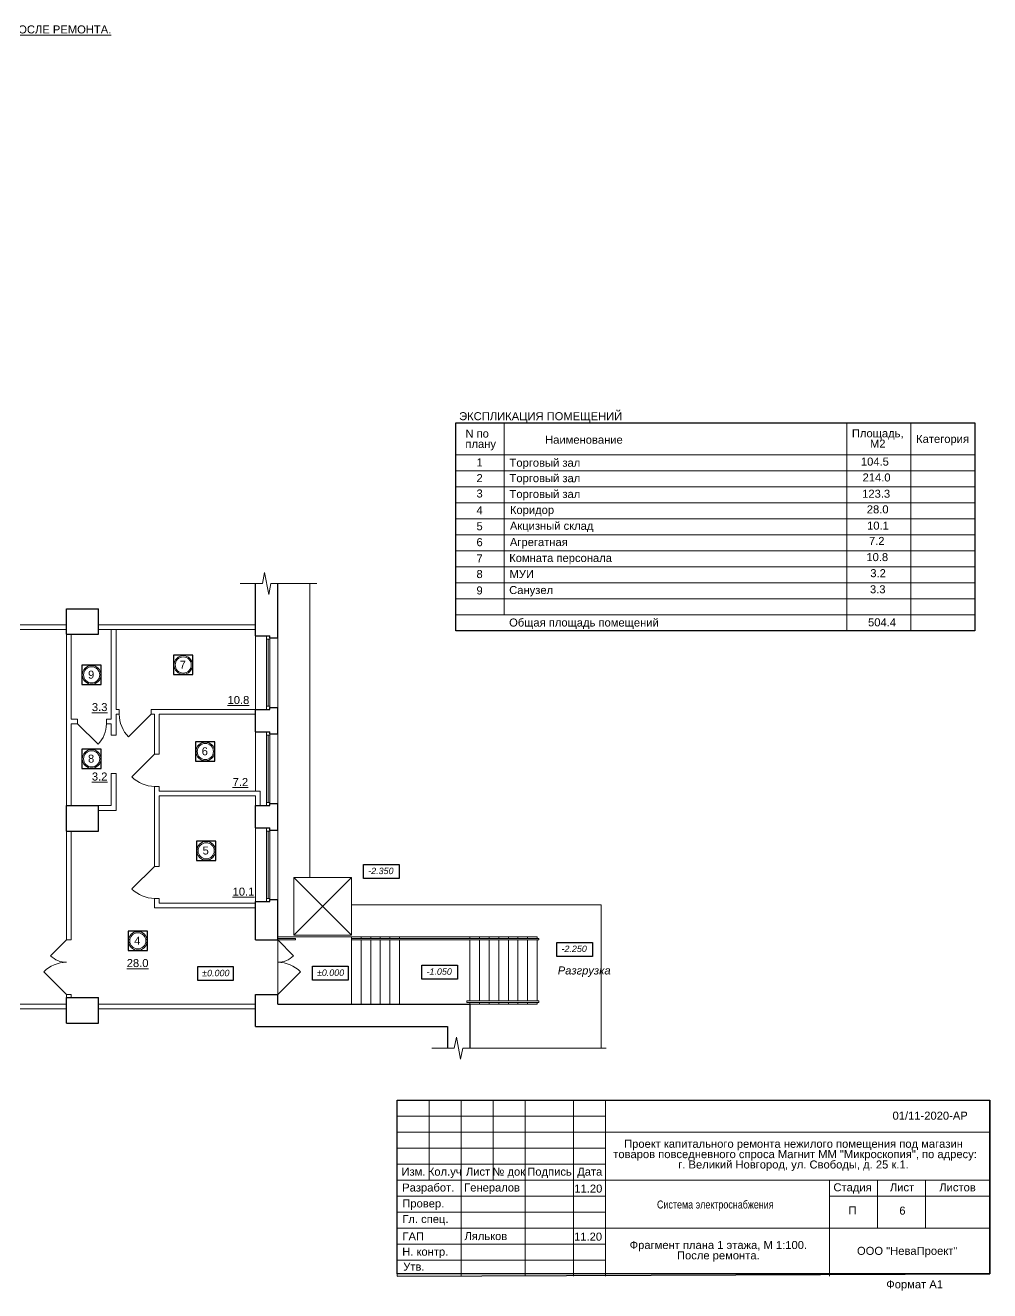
# Model space of a CAD drawing. Header units: metres. Extents: x 0 to 57.5, y 0 to 40.1.
# Drawn here: x 27.39 to 57.5, y 0.05 to 39.57 of the extents above; entities that cross this region are included whole.
import ezdxf
from ezdxf.enums import TextEntityAlignment as Align

# ---------------------------------------------------------------- set-up
doc = ezdxf.new("R2010")
doc.units = ezdxf.units.M
doc.header["$MEASUREMENT"] = 0
doc.layers.add('YOLO_STAMP', color=1, linetype='Continuous')
doc.layers.add('YOLO_TABLE', color=1, linetype='Continuous')
doc.styles.add('GOST 2.304', font='cs_gost2304.shx')
doc.styles.add('Style-Arial', font='arial.ttf')
doc.styles.add('Style-Arial IF', font='')
doc.styles.get('Style-Arial IF').set_extended_font_data('Arial', italic=True)

# ---------------------------------------------------------------- blocks, each defined once
blk = doc.blocks.new('*U231')
at = {"color": 7, "linetype": 'Continuous', "lineweight": 13}
for radius in [0.291, 0.252]:
    blk.add_circle((0, 0), radius, dxfattribs=at)
at = {"color": 7, "linetype": 'Continuous', "lineweight": 13, "style": 'Style-Arial'}
blk.add_text('4', height=0.25, dxfattribs=at).set_placement((-0.113, 0.133), align=Align.TOP_LEFT)
blk = doc.blocks.new('*U232')
at = {"color": 7, "linetype": 'Continuous', "lineweight": 13}
for radius in [0.291, 0.252]:
    blk.add_circle((0, 0), radius, dxfattribs=at)
at = {"color": 7, "linetype": 'Continuous', "lineweight": 13, "style": 'Style-Arial'}
blk.add_text('5', height=0.25, dxfattribs=at).set_placement((-0.113, 0.133), align=Align.TOP_LEFT)
blk = doc.blocks.new('*U234')
at = {"color": 7, "linetype": 'Continuous', "lineweight": 13}
for radius in [0.291, 0.252]:
    blk.add_circle((0, 0), radius, dxfattribs=at)
at = {"color": 7, "linetype": 'Continuous', "lineweight": 13, "style": 'Style-Arial'}
blk.add_text('7', height=0.25, dxfattribs=at).set_placement((-0.113, 0.133), align=Align.TOP_LEFT)
blk = doc.blocks.new('*U233')
at = {"color": 7, "linetype": 'Continuous', "lineweight": 13}
for radius in [0.291, 0.252]:
    blk.add_circle((0, 0), radius, dxfattribs=at)
at = {"color": 7, "linetype": 'Continuous', "lineweight": 13, "style": 'Style-Arial'}
blk.add_text('6', height=0.25, dxfattribs=at).set_placement((-0.113, 0.133), align=Align.TOP_LEFT)
blk = doc.blocks.new('*U235')
at = {"color": 7, "linetype": 'Continuous', "lineweight": 13}
for radius in [0.291, 0.252]:
    blk.add_circle((0, 0), radius, dxfattribs=at)
at = {"color": 7, "linetype": 'Continuous', "lineweight": 13, "style": 'Style-Arial'}
blk.add_text('8', height=0.25, dxfattribs=at).set_placement((-0.113, 0.133), align=Align.TOP_LEFT)
blk = doc.blocks.new('*U236')
at = {"color": 7, "linetype": 'Continuous', "lineweight": 13}
for radius in [0.291, 0.252]:
    blk.add_circle((0, 0), radius, dxfattribs=at)
at = {"color": 7, "linetype": 'Continuous', "lineweight": 13, "style": 'Style-Arial'}
blk.add_text('9', height=0.25, dxfattribs=at).set_placement((-0.113, 0.133), align=Align.TOP_LEFT)

msp = doc.modelspace()

# ---------------------------------------------------------------- linework, layer by layer
at = {"color": 7, "linetype": 'Continuous', "lineweight": 13}
for p, q in [((40.835, 27.157), (57.036, 27.157)), ((40.835, 27.157), (40.835, 20.657)), ((42.335, 27.157), (42.335, 21.157)), ((53.036, 27.157), (53.036, 20.657)), ((55.036, 27.157), (55.036, 20.657)), ((57.036, 27.157), (57.036, 20.657)), ((57.036, 27.157), (57.036, 20.657)), ((40.835, 26.157), (57.036, 26.157)), ((40.835, 21.157), (57.036, 21.157)), ((30.071, 17.901), (30.071, 20.701)), ((30.221, 18.201), (30.221, 20.701)), ((40.835, 20.657), (57.036, 20.657)), ((28.671, 15.201), (28.671, 20.551)), ((28.821, 17.901), (28.821, 20.551)), ((30.321, 18.201), (30.221, 18.201)), ((30.321, 18.051), (30.321, 18.201)), ((34.571, 18.201), (31.321, 18.201)), ((31.321, 18.051), (31.321, 18.201)), ((29.021, 17.901), (28.821, 17.901)), ((29.021, 17.751), (29.021, 17.901)), ((30.071, 17.901), (29.921, 17.901)), ((29.921, 17.751), (29.921, 17.901)), ((30.321, 18.051), (30.221, 18.051)), ((30.221, 17.401), (30.221, 18.051)), ((31.321, 18.051), (30.614, 17.344)), ((31.421, 18.051), (31.321, 18.051)), ((31.421, 16.801), (31.421, 18.051)), ((34.571, 18.051), (31.571, 18.051)), ((31.571, 16.801), (31.571, 18.051)), ((28.821, 15.201), (28.821, 17.751)), ((29.021, 17.751), (28.821, 17.751)), ((29.021, 17.751), (29.657, 17.115)), ((30.071, 17.751), (29.921, 17.751)), ((30.071, 17.401), (30.071, 17.751)), ((30.071, 17.401), (30.221, 17.401)), ((31.421, 16.801), (30.714, 16.094)), ((31.571, 16.801), (31.421, 16.801)), ((30.071, 15.201), (30.071, 16.201)), ((30.071, 16.201), (30.221, 16.201)), ((30.221, 15.051), (30.221, 16.201)), ((31.421, 13.301), (31.421, 15.801)), ((31.571, 15.801), (31.421, 15.801)), ((31.571, 15.651), (31.571, 15.801)), ((34.721, 15.651), (31.571, 15.651)), ((34.571, 15.501), (31.571, 15.501)), ((31.571, 13.301), (31.571, 15.501)), ((34.571, 15.201), (34.571, 15.501)), ((34.721, 15.201), (34.721, 15.651)), ((29.671, 15.201), (30.071, 15.201)), ((29.671, 15.051), (30.221, 15.051)), ((28.671, 14.401), (28.671, 11.001)), ((28.821, 14.401), (28.821, 11.001)), ((31.421, 13.301), (30.714, 12.594)), ((31.571, 13.301), (31.421, 13.301)), ((31.421, 12.001), (31.421, 12.301)), ((31.571, 12.301), (31.421, 12.301)), ((31.571, 12.151), (31.571, 12.301)), ((34.571, 12.001), (31.421, 12.001)), ((34.571, 12.151), (31.571, 12.151)), ((28.671, 11.001), (28.178, 10.508)), ((28.821, 11.001), (28.671, 11.001)), ((35.271, 11.051), (35.821, 11.051)), ((35.271, 11.001), (35.821, 11.001)), ((35.271, 11.001), (35.764, 10.508)), ((35.821, 11.051), (35.821, 11.001)), ((37.571, 11.051), (43.421, 11.051)), ((37.571, 11.001), (43.421, 11.001)), ((43.421, 11.001), (43.421, 11.051)), ((28.671, 9.301), (27.962, 10.01)), ((35.271, 9.301), (35.98, 10.01)), ((28.821, 9.301), (28.671, 9.301)), ((28.671, 9.301), (28.671, 9.201)), ((28.821, 9.301), (28.821, 9.201)), ((41.171, 9.101), (43.421, 9.101)), ((43.421, 9.101), (43.421, 9.051)), ((41.171, 9.051), (43.421, 9.051)), ((39, 6), (57.5, 6)), ((39, 6), (39, 0.5)), ((40, 6), (40, 3.5)), ((41, 6), (41, 0.5)), ((42, 6), (42, 3.5)), ((43, 6), (43, 0.5)), ((44.5, 6), (44.5, 0.5)), ((45.5, 6), (45.5, 0.5)), ((45.5, 5), (57.5, 5)), ((39, 4), (45.5, 4)), ((39, 3.5), (45.5, 3.5)), ((45.5, 3.5), (57.5, 3.5)), ((52.5, 3), (57.5, 3)), ((45.5, 2), (57.5, 2))]:
    msp.add_line(p, q, dxfattribs=at)
at = {"color": 7, "linetype": 'Continuous', "lineweight": 0}
for p, q in [((40.835, 25.657), (57.036, 25.657)), ((40.835, 25.157), (57.036, 25.157)), ((40.835, 24.657), (57.036, 24.657)), ((40.835, 24.157), (57.036, 24.157)), ((40.835, 23.657), (57.036, 23.657)), ((40.835, 23.157), (57.036, 23.157)), ((40.835, 22.657), (57.036, 22.657)), ((36.271, 12.951), (36.271, 22.139)), ((40.835, 22.157), (57.036, 22.157)), ((40.835, 21.657), (57.036, 21.657)), ((40.835, 21.157), (57.036, 21.157)), ((40.835, 21.157), (57.036, 21.157)), ((40.835, 21.157), (57.036, 21.157)), ((40.835, 20.657), (57.036, 20.657)), ((34.921, 18.201), (34.921, 20.501)), ((34.971, 18.301), (34.971, 20.401)), ((35.021, 18.201), (35.021, 20.501)), ((34.921, 15.201), (34.921, 17.501)), ((34.971, 15.301), (34.971, 17.401)), ((35.021, 15.201), (35.021, 17.501)), ((34.921, 12.201), (34.921, 14.501)), ((34.971, 12.301), (34.971, 14.401)), ((35.021, 12.201), (35.021, 14.501)), ((35.771, 12.951), (37.571, 11.151)), ((35.771, 11.151), (37.571, 12.951)), ((37.571, 12.101), (45.371, 12.101)), ((45.371, 7.624), (45.371, 12.101)), ((35.271, 11.001), (35.271, 9.301)), ((39, 5.5), (45.5, 5.5)), ((39, 5), (45.5, 5)), ((39, 4.5), (45.5, 4.5)), ((39, 3), (45.5, 3)), ((39, 2.5), (45.5, 2.5)), ((39, 2), (45.5, 2)), ((39, 1.5), (45.5, 1.5)), ((39, 1), (45.5, 1))]:
    msp.add_line(p, q, dxfattribs=at)
at = {"lineweight": 30}
for p, q in [((34.571, 20.501), (34.571, 22.139)), ((35.271, 20.436), (35.271, 22.139)), ((28.671, 20.551), (28.671, 21.351)), ((28.671, 21.351), (29.671, 21.351)), ((29.671, 20.551), (29.671, 21.351)), ((28.671, 20.551), (29.671, 20.551)), ((34.571, 20.501), (35.021, 20.501)), ((35.021, 20.436), (35.021, 20.501)), ((35.021, 20.436), (35.271, 20.436)), ((34.571, 18.201), (35.021, 18.201)), ((34.571, 17.501), (34.571, 18.201)), ((35.021, 18.266), (35.271, 18.266)), ((35.021, 18.201), (35.021, 18.266)), ((35.271, 17.436), (35.271, 18.266)), ((34.571, 17.501), (35.021, 17.501)), ((35.021, 17.436), (35.021, 17.501)), ((35.021, 17.436), (35.271, 17.436)), ((28.671, 14.401), (28.671, 15.201)), ((28.671, 15.201), (29.671, 15.201)), ((29.671, 14.401), (29.671, 15.201)), ((34.571, 15.201), (35.021, 15.201)), ((34.571, 14.501), (34.571, 15.201)), ((35.021, 15.266), (35.271, 15.266)), ((35.021, 15.201), (35.021, 15.266)), ((35.271, 14.436), (35.271, 15.266)), ((28.671, 14.401), (29.671, 14.401)), ((34.571, 14.501), (35.021, 14.501)), ((35.021, 14.436), (35.021, 14.501)), ((35.021, 14.436), (35.271, 14.436)), ((35.021, 12.201), (35.021, 12.266)), ((35.021, 12.266), (35.271, 12.266)), ((35.271, 11.001), (35.271, 12.266)), ((34.571, 12.201), (35.021, 12.201)), ((34.571, 11.001), (34.571, 12.201)), ((28.671, 9.201), (29.671, 9.201)), ((28.671, 8.401), (28.671, 9.201)), ((29.671, 8.401), (29.671, 9.201)), ((34.571, 8.301), (34.571, 9.301)), ((35.271, 9.001), (35.271, 9.301)), ((35.271, 9.001), (41.271, 9.001)), ((41.271, 9.001), (41.271, 7.624)), ((28.671, 8.401), (29.671, 8.401)), ((34.571, 8.301), (40.571, 8.301)), ((40.571, 8.301), (40.571, 7.624))]:
    msp.add_line(p, q, dxfattribs=at)
at = {"lineweight": 13}
for p, q in [((23.621, 20.851), (28.671, 20.851)), ((23.621, 20.701), (28.671, 20.701)), ((29.671, 20.851), (34.571, 20.851)), ((29.671, 20.701), (34.571, 20.701)), ((35.271, 11.101), (43.371, 11.101)), ((37.571, 11.051), (37.571, 11.101)), ((39.071, 11.051), (39.071, 11.101)), ((41.271, 11.051), (41.271, 11.101)), ((43.371, 11.051), (43.371, 11.101)), ((37.571, 9.001), (37.571, 11.051)), ((39.071, 9.001), (39.071, 11.001)), ((41.271, 9.101), (41.271, 11.001)), ((43.371, 9.101), (43.371, 11.001)), ((41.171, 9.051), (41.171, 9.101)), ((23.621, 9.001), (28.671, 9.001)), ((23.621, 8.851), (28.671, 8.851)), ((29.671, 9.001), (34.571, 9.001)), ((29.671, 8.851), (34.571, 8.851)), ((41.271, 9.001), (41.271, 9.051)), ((41.271, 9.001), (43.371, 9.001)), ((43.371, 9.001), (43.371, 9.051))]:
    msp.add_line(p, q, dxfattribs=at)
at = {"lineweight": 0}
for p, q in [((34.571, 18.201), (34.571, 20.501)), ((35.271, 18.266), (35.271, 20.436)), ((34.571, 15.651), (34.571, 17.501)), ((35.271, 15.266), (35.271, 17.436)), ((34.571, 12.201), (34.571, 14.501)), ((35.271, 12.266), (35.271, 14.436)), ((37.871, 11.051), (37.871, 11.101)), ((38.171, 11.051), (38.171, 11.101)), ((38.471, 11.051), (38.471, 11.101)), ((38.771, 11.051), (38.771, 11.101)), ((41.571, 11.051), (41.571, 11.101)), ((41.871, 11.051), (41.871, 11.101)), ((42.171, 11.051), (42.171, 11.101)), ((42.471, 11.051), (42.471, 11.101)), ((42.771, 11.051), (42.771, 11.101)), ((43.071, 11.051), (43.071, 11.101)), ((37.871, 9.001), (37.871, 11.001)), ((38.171, 9.001), (38.171, 11.001)), ((38.471, 9.001), (38.471, 11.001)), ((38.771, 9.001), (38.771, 11.001)), ((41.571, 9.101), (41.571, 11.001)), ((41.871, 9.101), (41.871, 11.001)), ((42.171, 9.101), (42.171, 11.001)), ((42.471, 9.101), (42.471, 11.001)), ((42.771, 9.101), (42.771, 11.001)), ((43.071, 9.101), (43.071, 11.001)), ((41.571, 9.001), (41.571, 9.051)), ((41.871, 9.001), (41.871, 9.051)), ((42.171, 9.001), (42.171, 9.051)), ((42.471, 9.001), (42.471, 9.051)), ((42.771, 9.001), (42.771, 9.051)), ((43.071, 9.001), (43.071, 9.051))]:
    msp.add_line(p, q, dxfattribs=at)
at = {"color": 7, "linetype": 'Continuous', "lineweight": 30}
for p, q in [((34.571, 11.001), (35.271, 11.001)), ((34.571, 9.301), (35.271, 9.301))]:
    msp.add_line(p, q, dxfattribs=at)
at = {"lineweight": 0, "flags": 128}
for points in [[(34.096, 22.139), (34.792, 22.139), (34.858, 22.482), (34.991, 21.797), (35.057, 22.139), (36.485, 22.139)], [(40.086, 7.624), (40.782, 7.624), (40.849, 7.966), (40.981, 7.282), (41.048, 7.624), (45.529, 7.624)]]:
    msp.add_lwpolyline(points, dxfattribs=at)
at = {"color": 7, "linetype": 'Continuous', "lineweight": 13, "flags": 128}
for points in [[(34.921, 20.501), (35.021, 20.501), (35.021, 20.401), (34.921, 20.401), (34.921, 20.501)], [(34.921, 18.301), (35.021, 18.301), (35.021, 18.201), (34.921, 18.201), (34.921, 18.301)], [(34.921, 17.501), (35.021, 17.501), (35.021, 17.401), (34.921, 17.401), (34.921, 17.501)], [(34.921, 15.301), (35.021, 15.301), (35.021, 15.201), (34.921, 15.201), (34.921, 15.301)], [(34.921, 14.501), (35.021, 14.501), (35.021, 14.401), (34.921, 14.401), (34.921, 14.501)], [(35.771, 11.151), (35.771, 12.951), (37.571, 12.951), (37.571, 11.151), (35.771, 11.151)], [(34.921, 12.301), (35.021, 12.301), (35.021, 12.201), (34.921, 12.201), (34.921, 12.301)]]:
    msp.add_lwpolyline(points, close=True, dxfattribs=at)
at = {"color": 7, "linetype": 'Continuous', "lineweight": 0, "flags": 128}
for points in [[(37.951, 13.36), (39.065, 13.36), (39.065, 12.923), (37.951, 12.923), (37.951, 13.36)], [(43.987, 10.926), (45.101, 10.926), (45.101, 10.489), (43.987, 10.489), (43.987, 10.926)], [(32.769, 10.17), (33.882, 10.17), (33.882, 9.733), (32.769, 9.733), (32.769, 10.17)], [(36.351, 10.181), (37.464, 10.181), (37.464, 9.743), (36.351, 9.743), (36.351, 10.181)], [(39.773, 10.215), (40.886, 10.215), (40.886, 9.777), (39.773, 9.777), (39.773, 10.215)]]:
    msp.add_lwpolyline(points, close=True, dxfattribs=at)
msp.add_lwpolyline([(39, 0.5), (57.5, 0.573), (57.5, 6)])
at = {"color": 7, "linetype": 'Continuous', "lineweight": 13, "flags": 128}
for points in [[(52.5, 3.5), (52.5, 0.5)], [(54, 3.5), (54, 2)], [(55.5, 3.5), (55.5, 2)]]:
    msp.add_lwpolyline(points, dxfattribs=at)
at = {"color": 7, "linetype": 'Continuous', "lineweight": 0}
for centre, radius, start, end in [((31.321, 18.051), 1, 180, 225), ((29.021, 17.751), 0.9, 315, 0), ((31.421, 16.801), 1, 225, 270), ((31.421, 13.301), 1, 225, 270), ((35.271, 11.001), 0.697, 270, 315), ((35.271, 9.301), 1.003, 45, 90)]:
    msp.add_arc(centre, radius, start, end, dxfattribs=at)
at = {"color": 7, "linetype": 'Continuous', "lineweight": 0, "extrusion": (0, 0, -1)}
for centre, radius, start, end in [((-28.671, 9.301), 1.003, 45, 90), ((-28.671, 11.001), 0.697, 270, 315)]:
    msp.add_arc(centre, radius, start, end, dxfattribs=at)
at = {"layer": 'YOLO_STAMP'}
msp.add_lwpolyline([(39, 6), (57.5, 6), (57.5, 0.573), (39, 0.573)], close=True, dxfattribs=at)
at = {"layer": 'YOLO_TABLE'}
for points in [[(40.835, 27.157), (57.036, 27.157), (57.036, 20.657), (40.835, 20.657)], [(32.017, 19.29), (32.622, 19.29), (32.622, 19.895), (32.017, 19.895)], [(29.155, 18.98), (29.76, 18.98), (29.76, 19.584), (29.155, 19.584)], [(32.706, 16.586), (33.31, 16.586), (33.31, 17.19), (32.706, 17.19)], [(29.155, 16.355), (29.76, 16.355), (29.76, 16.96), (29.155, 16.96)], [(32.733, 13.485), (33.337, 13.485), (33.337, 14.09), (32.733, 14.09)], [(37.951, 13.36), (39.065, 13.36), (39.065, 12.923), (37.951, 12.923)], [(30.598, 10.671), (31.202, 10.671), (31.202, 11.275), (30.598, 11.275)], [(43.987, 10.926), (45.101, 10.926), (45.101, 10.489), (43.987, 10.489)], [(32.769, 10.17), (33.882, 10.17), (33.882, 9.733), (32.769, 9.733)], [(36.351, 10.181), (37.464, 10.181), (37.464, 9.743), (36.351, 9.743)], [(39.773, 10.215), (40.886, 10.215), (40.886, 9.777), (39.773, 9.777)]]:
    msp.add_lwpolyline(points, close=True, dxfattribs=at)

# ---------------------------------------------------------------- block references
at = {"color": 7, "linetype": 'Continuous', "lineweight": 13}
for name, p in [('*U234', (32.319, 19.592)), ('*U236', (29.458, 19.282)), ('*U233', (33.008, 16.888)), ('*U235', (29.458, 16.658)), ('*U232', (33.035, 13.788)), ('*U231', (30.9, 10.973))]:
    msp.add_blockref(name, p, dxfattribs=at)

# ---------------------------------------------------------------- texts
for s, style, p in [('%%uФРАГМЕНТ ПЛАНА 1 ЭТАЖА, М 1:100. ПОСЛЕ РЕМОНТА.%%U', 'Style-Arial', (20.419, 39.571)), ('28.0', 'Style-Arial', (53.663, 24.578)), ('10.1', 'Style-Arial', (53.672, 24.07)), ('7.2', 'Style-Arial', (53.73, 23.592)), ('Общая площадь помещений', 'Style-Arial', (42.494, 21.043)), ('%%u7.2%%U', 'Style-Arial', (33.86, 16.06)), ('%%u10.1%%U', 'Style-Arial', (33.86, 12.636)), ('%%u28.0%%U', 'Style-Arial', (30.554, 10.405)), ('Разгрузка', 'Style-Arial IF', (44.012, 10.174))]:
    msp.add_text(s, height=0.25, dxfattribs=dict(at, style=style)).set_placement(p, align=Align.TOP_LEFT)
at = {"color": 7, "lineweight": 13, "style": 'Style-Arial'}
msp.add_text('ЭКСПЛИКАЦИЯ ПОМЕЩЕНИЙ ', height=0.25, dxfattribs=at).set_placement((43.528, 27.363), align=Align.MIDDLE_CENTER)
at = {"color": 7, "linetype": 'Continuous', "lineweight": 0, "style": 'Style-Arial'}
for s, p in [('1', (41.572, 26.044)), ('2', (41.572, 25.555)), ('3', (41.572, 25.074)), ('4', (41.572, 24.55)), ('5', (41.572, 24.05)), ('6', (41.572, 23.552)), ('7', (41.572, 23.045)), ('8', (41.572, 22.557)), ('9', (41.572, 22.046)), ('Генералов', (41.962, 3.394))]:
    msp.add_text(s, height=0.25, dxfattribs=at).set_placement(p, align=Align.TOP_CENTER)
at = {"color": 7, "linetype": 'Continuous', "lineweight": 0}
for s, height, style, p in [('Торговый зал', 0.25, 'Style-Arial', (42.506, 26.035)), ('Торговый зал', 0.25, 'Style-Arial', (42.506, 25.553)), ('Торговый зал', 0.25, 'Style-Arial', (42.506, 25.058)), ('Коридор', 0.25, 'Style-Arial', (42.519, 24.561)), ('Акцизный склад', 0.25, 'Style-Arial', (42.519, 24.064)), ('Агрегатная', 0.25, 'Style-Arial', (42.519, 23.556)), ('Комната персонала', 0.25, 'Style-Arial', (42.497, 23.06)), ('МУИ', 0.25, 'Style-Arial', (42.506, 22.559)), ('Санузел', 0.25, 'Style-Arial', (42.496, 22.058)), ('-2.350', 0.2, 'Style-Arial IF', (38.093, 13.259)), ('-2.250', 0.2, 'Style-Arial IF', (44.129, 10.826)), ('±0.000', 0.2, 'Style-Arial IF', (32.91, 10.069)), ('±0.000', 0.2, 'Style-Arial IF', (36.492, 10.08)), ('-1.050', 0.2, 'Style-Arial IF', (39.914, 10.114))]:
    msp.add_text(s, height=height, dxfattribs=dict(at, style=style)).set_placement(p, align=Align.TOP_LEFT)
at = {"color": 7, "linetype": 'Continuous', "lineweight": 13, "style": 'Style-Arial'}
msp.add_text('01/11-2020-АР', height=0.25, dxfattribs=at).set_placement((55.641, 5.638), align=Align.TOP_CENTER)
at = {"color": 7, "linetype": 'Continuous', "lineweight": 0, "style": 'Style-Arial'}
for s, p in [('Изм.', (39.507, 3.765)), ('Кол.уч', (40.484, 3.765)), ('Лист', (41.523, 3.765)), ('№ док', (42.482, 3.765)), ('Подпись', (43.756, 3.765)), ('Дата', (45.011, 3.765)), ('Разработ.', (39.969, 3.269)), ('Стадия', (53.218, 3.275)), ('Лист', (54.763, 3.275)), ('Листов', (56.496, 3.275)), ('Провер.', (39.814, 2.771)), ('Гл. спец.', (39.881, 2.284)), ('ГАП', (39.501, 1.743)), ('Н. контр.', (39.875, 1.265)), ('ООО "НеваПроект"', (54.923, 1.29)), ('Утв.', (39.52, 0.798)), ('Формат А1', (55.156, 0.246))]:
    msp.add_text(s, height=0.25, dxfattribs=at).set_placement(p, align=Align.MIDDLE_CENTER)
at = {"color": 7, "linetype": 'Continuous', "lineweight": 30, "style": 'Style-Arial'}
msp.add_text('6', height=0.25, dxfattribs=at).set_placement((54.678, 2.672), align=Align.TOP_LEFT)
at = {"color": 7, "lineweight": 13, "style": 'Style-Arial'}
msp.add_text('Ляльков', height=0.25, dxfattribs=at).set_placement((41.099, 1.876), align=Align.TOP_LEFT)
at = {"color": 7, "linetype": 'Continuous', "lineweight": 13, "char_height": 0.25, "style": 'Style-Arial'}
for s, insert, attachment_point, line_spacing_factor in [('N по \\Pплану', (41.129, 26.622), 4, 0.776524), ('Наименование', (43.618, 26.628), 4, 0.6), ('104.5', (53.478, 26.07), 1, 0.6), ('214.0', (53.531, 25.575), 1, 0.6), ('123.3', (53.518, 25.067), 1, 0.6), ('10.8', (53.65, 23.087), 1, 0.6), ('3.2', (53.773, 22.585), 1, 0.6), ('3.3', (53.762, 22.082), 1, 0.6), ('504.4', (53.702, 21.049), 1, 0.6), ('\\L10.8', (33.702, 18.622), 1, 0.6), ('\\L3.3', (29.465, 18.402), 1, 0.6), ('\\L3.2', (29.465, 16.233), 1, 0.6), ('Проект капитального ремонта нежилого помещения под магазин\\P товаров повседневного спроса Магнит ММ "Микроскопия", по адресу: \\Pг. Великий Новгород, ул. Свободы, д. 25 к.1.', (51.374, 4.76), 2, 0.776524), ('Фрагмент плана 1 этажа, М 1:100.\\PПосле ремонта.', (49.027, 1.273), 5, 0.776524)]:
    msp.add_mtext(s, dxfattribs=dict(at, insert=insert, attachment_point=attachment_point, line_spacing_factor=line_spacing_factor))
at = {"color": 7, "linetype": 'Continuous', "lineweight": 0, "char_height": 0.25}
for s, insert, attachment_point, line_spacing_factor, style in [('Площадь,\\PМ2', (54.005, 26.954), 2, 0.776524, 'Style-Arial'), ('Категория', (56.028, 26.779), 2, 0.6, 'Style-Arial'), ('{\\W0.8;Система электроснабжения}', (48.932, 2.7), 5, 0.9, 'Style-Arial'), ('\\fArial|b0|i0|c204204|p39;П', (53.218, 2.551), 5, 0.72, 'GOST 2.304')]:
    msp.add_mtext(s, dxfattribs=dict(at, insert=insert, attachment_point=attachment_point, line_spacing_factor=line_spacing_factor, style=style))
at = {"color": 7, "linetype": 'Continuous', "lineweight": 30, "char_height": 0.25, "attachment_point": 1, "line_spacing_factor": 0.72, "style": 'GOST 2.304'}
for insert in [(44.53, 3.361), (44.523, 1.859)]:
    msp.add_mtext('\\fArial|b0|i0|c204204|p39;11.20', dxfattribs=dict(at, insert=insert))

doc.saveas('drawing.dxf')
